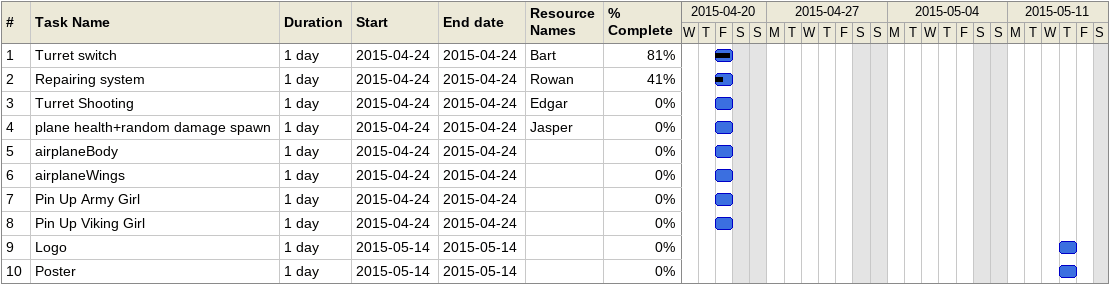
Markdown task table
| ID | Task | Duration | Start | Finish | Resources | % complete |
|---|---|---|---|---|---|---|
| 1 | Turret switch | 1d | 2015-04-24 | 2015-04-24 | Bart | 81 |
| 2 | Repairing system | 1d | 2015-04-24 | 2015-04-24 | Rowan | 41 |
| 3 | Turret Shooting | 1d | 2015-04-24 | 2015-04-24 | Edgar | 0 |
| 4 | plane health+random damage spawn | 1d | 2015-04-24 | 2015-04-24 | Jasper | 0 |
| 5 | airplaneBody | 1d | 2015-04-24 | 2015-04-24 |  | 0 |
| 6 | airplaneWings | 1d | 2015-04-24 | 2015-04-24 |  | 0 |
| 7 | Pin Up Army Girl | 1d | 2015-04-24 | 2015-04-24 |  | 0 |
| 8 | Pin Up Viking Girl | 1d | 2015-04-24 | 2015-04-24 |  | 0 |
| 9 | Logo | 1d | 2015-05-14 | 2015-05-14 |  | 0 |
| 10 | Poster | 1d | 2015-05-14 | 2015-05-14 |  | 0 |
